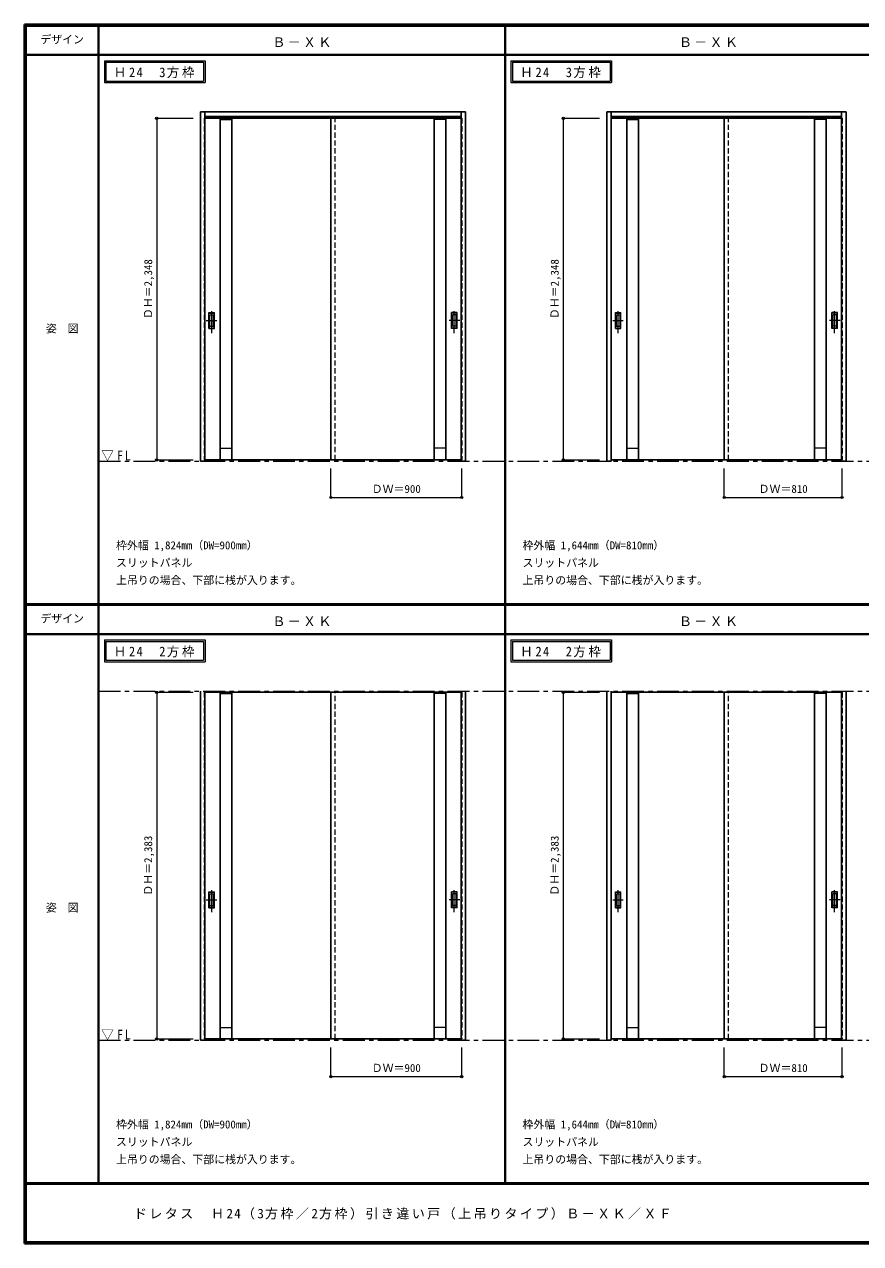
# Model space of a CAD drawing. Units: millimetres, scale not verified. Extents: x -6000 to 5700, y -4307 to 4260.
# Drawn here: x -6000 to -250, y -4205 to 4175 of the extents above; entities that cross this region are included whole.
import ezdxf
from ezdxf.enums import TextEntityAlignment as Align

# ---------------------------------------------------------------- set-up
doc = ezdxf.new("R2010")
doc.units = ezdxf.units.MM
doc.header["$LTSCALE"] = 30
doc.header["$PDMODE"] = 32
doc.header["$PDSIZE"] = 15
doc.linetypes.add('CHAIN1', pattern=[8, 5, -1, 1, -1])
doc.linetypes.add('DASHED1', pattern=[1.8, 1.2, -0.6])
for name, color, linetype, lineweight in [('0-1_通り芯', 7, 'CHAIN1', 18), ('0-2_扉', 4, 'DASHED1', 9), ('0-3_仕上げ', 7, 'Continuous', 18), ('0-4_枠', 3, 'Continuous', 25), ('0-6_引手', 7, 'Continuous', 18), ('0-A_文字', 7, 'Continuous', 18), ('0-B_寸法', 4, 'Continuous', 9), ('F-1_枠', 6, 'Continuous', 40)]:
    doc.layers.add(name, color=color, linetype=linetype, lineweight=lineweight)
doc.layers.add('F-A_文字', color=7, linetype='Continuous')
doc.styles.add('ＭＳ ゴシック', font='')
doc.styles.get('ＭＳ ゴシック').set_extended_font_data('MS Gothic')

msp = doc.modelspace()

# ---------------------------------------------------------------- linework, layer by layer
at = {"layer": '0-1_通り芯'}
for p, q in [((-5490, 1173), (5690, 1173)), ((-5490, -407.5), (5690, -407.5)), ((-5490, -2807.5), (5690, -2807.5))]:
    msp.add_line(p, q, dxfattribs=at)
at = {"layer": '0-2_扉'}
for p, q in [((-4760, 3529.5), (-4763, 3529.5)), ((-4763, 3529.5), (-4763, 1181.5)), ((-3863, 1181.5), (-3863, 3529.5)), ((-2996, 3529.5), (-2993, 3529.5)), ((-2993, 3529.5), (-2993, 1181.5)), ((-1965, 3529.5), (-1968, 3529.5)), ((-1158, 1181.5), (-1158, 3529.5)), ((-381, 3529.5), (-378, 3529.5)), ((-4763, 1181.5), (-4760, 1181.5)), ((-2993, 1181.5), (-2996, 1181.5)), ((-4760, -415.5), (-4763, -415.5)), ((-4763, -415.5), (-4763, -2798.5)), ((-3863, -2798.5), (-3863, -415.5)), ((-2996, -415.5), (-2993, -415.5)), ((-2993, -415.5), (-2993, -2798.5)), ((-1965, -415.5), (-1968, -415.5)), ((-1968, -415.5), (-1968, -2798.5)), ((-1158, -2798.5), (-1158, -415.5)), ((-381, -415.5), (-378, -415.5)), ((-378, -415.5), (-378, -2798.5)), ((-4763, -2798.5), (-4760, -2798.5)), ((-2993, -2798.5), (-2996, -2798.5)), ((-1968, -2798.5), (-1965, -2798.5)), ((-378, -2798.5), (-381, -2798.5))]:
    msp.add_line(p, q, dxfattribs=at)
at = {"layer": '0-2_扉', "color": 3, "linetype": 'Continuous', "lineweight": 25}
for p, q in [((-2996, 3529.5), (-4760, 3529.5)), ((-3893, 1181.5), (-3893, 3529.5)), ((-381, 3529.5), (-1965, 3529.5)), ((-1188, 1181.5), (-1188, 3529.5)), ((-4760, 1181.5), (-2996, 1181.5)), ((-1965, 1181.5), (-381, 1181.5)), ((-2996, -415.5), (-4760, -415.5)), ((-3893, -2798.5), (-3893, -415.5)), ((-381, -415.5), (-1965, -415.5)), ((-1188, -2798.5), (-1188, -415.5)), ((-4760, -2798.5), (-2996, -2798.5)), ((-1965, -2798.5), (-381, -2798.5))]:
    msp.add_line(p, q, dxfattribs=at)
at = {"layer": '0-2_扉'}
for points in [[(-1968, 3529.5), (-1968, 1181.5), (-1965, 1181.5)], [(-378, 3529.5), (-378, 1181.5), (-381, 1181.5)]]:
    msp.add_lwpolyline(points, dxfattribs=at)
at = {"layer": '0-3_仕上げ', "color": 3, "lineweight": 25}
for p, q in [((-4653, 1181.5), (-4653, 3529.5)), ((-4573, 1181.5), (-4573, 3529.5)), ((-3183, 1181.5), (-3183, 3529.5)), ((-3103, 1181.5), (-3103, 3529.5)), ((-1858, 1181.5), (-1858, 3529.5)), ((-1778, 1181.5), (-1778, 3529.5)), ((-568, 1181.5), (-568, 3529.5)), ((-488, 1181.5), (-488, 3529.5)), ((-4653, -2798.5), (-4653, -415.5)), ((-4573, -2798.5), (-4573, -415.5)), ((-3183, -2798.5), (-3183, -415.5)), ((-3103, -2798.5), (-3103, -415.5)), ((-1858, -2798.5), (-1858, -415.5)), ((-1778, -2798.5), (-1778, -415.5)), ((-568, -2798.5), (-568, -415.5)), ((-488, -2798.5), (-488, -415.5))]:
    msp.add_line(p, q, dxfattribs=at)
at = {"layer": '0-3_仕上げ'}
for p, q in [((-4653, 3521.5), (-4573, 3521.5)), ((-3103, 3521.5), (-3183, 3521.5)), ((-1858, 3521.5), (-1778, 3521.5)), ((-488, 3521.5), (-568, 3521.5)), ((-4653, 1261.5), (-4573, 1261.5)), ((-3103, 1261.5), (-3183, 1261.5)), ((-1858, 1261.5), (-1778, 1261.5)), ((-488, 1261.5), (-568, 1261.5)), ((-4653, -423.5), (-4573, -423.5)), ((-3103, -423.5), (-3183, -423.5)), ((-1858, -423.5), (-1778, -423.5)), ((-488, -423.5), (-568, -423.5)), ((-4653, -2718.5), (-4573, -2718.5)), ((-3103, -2718.5), (-3183, -2718.5)), ((-1858, -2718.5), (-1778, -2718.5)), ((-488, -2718.5), (-568, -2718.5))]:
    msp.add_line(p, q, dxfattribs=at)
at = {"layer": '0-4_枠'}
for p, q in [((-4790, 3573), (-2966, 3573)), ((-4790, 1173), (-4790, 3573)), ((-4760, 1173), (-4760, 3573)), ((-4760, 3543), (-2996, 3543)), ((-2996, 1182.04), (-2996, 3573)), ((-2966, 1173), (-2966, 3573)), ((-1995, 3573), (-351, 3573)), ((-1995, 1173), (-1995, 3573)), ((-1965, 1173), (-1965, 3573)), ((-1965, 3543), (-381, 3543)), ((-381, 1182.04), (-381, 3573)), ((-351, 1173), (-351, 3573)), ((-2996, 1181.7), (-2996, 1182.04)), ((-381, 1181.7), (-381, 1182.04)), ((-4760, 1173), (-4790, 1173)), ((-1965, 1173), (-1995, 1173)), ((-4790, -2807.5), (-4790, -407.5)), ((-4760, -2807.5), (-4760, -407.5)), ((-2996, -2797.96), (-2996, -407.5)), ((-2966, -2807.5), (-2966, -407.5)), ((-1995, -2807.5), (-1995, -407.5)), ((-1965, -2807.5), (-1965, -407.5)), ((-381, -2797.96), (-381, -407.5)), ((-351, -2807.5), (-351, -407.5)), ((-4760, -2807.5), (-4790, -2807.5)), ((-2996, -2798.3), (-2996, -2797.96)), ((-1965, -2807.5), (-1995, -2807.5)), ((-381, -2798.3), (-381, -2797.96))]:
    msp.add_line(p, q, dxfattribs=at)
for points in [[(-2966, 1173), (-2996, 1173), (-2996, 1181.7)], [(-351, 1173), (-381, 1173), (-381, 1181.7)], [(-2966, -2807.5), (-2996, -2807.5), (-2996, -2798.3)], [(-351, -2807.5), (-381, -2807.5), (-381, -2798.3)]]:
    msp.add_lwpolyline(points, dxfattribs=at)
at = {"layer": '0-6_引手'}
for p, q in [((-4731, 2194), (-4693, 2194)), ((-4731, 2084), (-4731, 2194)), ((-4693, 2084), (-4693, 2194)), ((-3025, 2194), (-3063, 2194)), ((-3063, 2084), (-3063, 2194)), ((-3025, 2084), (-3025, 2194)), ((-1936, 2194), (-1898, 2194)), ((-1936, 2084), (-1936, 2194)), ((-1898, 2084), (-1898, 2194)), ((-410, 2194), (-448, 2194)), ((-448, 2084), (-448, 2194)), ((-410, 2084), (-410, 2194)), ((-4724.5, 2178), (-4699.5, 2178)), ((-4724.5, 2100), (-4724.5, 2178)), ((-4724.5, 2100), (-4699.5, 2100)), ((-4699.5, 2100), (-4699.5, 2178)), ((-3031.5, 2178), (-3056.5, 2178)), ((-3056.5, 2100), (-3056.5, 2178)), ((-3031.5, 2100), (-3056.5, 2100)), ((-3031.5, 2100), (-3031.5, 2178)), ((-1929.5, 2178), (-1904.5, 2178)), ((-1929.5, 2100), (-1929.5, 2178)), ((-1929.5, 2100), (-1904.5, 2100)), ((-1904.5, 2100), (-1904.5, 2178)), ((-416.5, 2178), (-441.5, 2178)), ((-441.5, 2100), (-441.5, 2178)), ((-416.5, 2100), (-441.5, 2100)), ((-416.5, 2100), (-416.5, 2178)), ((-4731, 2084), (-4693, 2084)), ((-3025, 2084), (-3063, 2084)), ((-1936, 2084), (-1898, 2084)), ((-410, 2084), (-448, 2084)), ((-4731, -1786), (-4693, -1786)), ((-4731, -1896), (-4731, -1786)), ((-4724.5, -1802), (-4699.5, -1802)), ((-4724.5, -1880), (-4724.5, -1802)), ((-4699.5, -1880), (-4699.5, -1802)), ((-4693, -1896), (-4693, -1786)), ((-3025, -1786), (-3063, -1786)), ((-3063, -1896), (-3063, -1786)), ((-3031.5, -1802), (-3056.5, -1802)), ((-3056.5, -1880), (-3056.5, -1802)), ((-3031.5, -1880), (-3031.5, -1802)), ((-3025, -1896), (-3025, -1786)), ((-1936, -1786), (-1898, -1786)), ((-1936, -1896), (-1936, -1786)), ((-1929.5, -1802), (-1904.5, -1802)), ((-1929.5, -1880), (-1929.5, -1802)), ((-1904.5, -1880), (-1904.5, -1802)), ((-1898, -1896), (-1898, -1786)), ((-410, -1786), (-448, -1786)), ((-448, -1896), (-448, -1786)), ((-416.5, -1802), (-441.5, -1802)), ((-441.5, -1880), (-441.5, -1802)), ((-416.5, -1880), (-416.5, -1802)), ((-410, -1896), (-410, -1786)), ((-4731, -1896), (-4693, -1896)), ((-4724.5, -1880), (-4699.5, -1880)), ((-3025, -1896), (-3063, -1896)), ((-3031.5, -1880), (-3056.5, -1880)), ((-1936, -1896), (-1898, -1896)), ((-1929.5, -1880), (-1904.5, -1880)), ((-410, -1896), (-448, -1896)), ((-416.5, -1880), (-441.5, -1880))]:
    msp.add_line(p, q, dxfattribs=at)
at = {"layer": '0-6_引手', "linetype": 'CHAIN1'}
for p, q in [((-4712, 2053.77), (-4712, 2224.62)), ((-3044, 2053.77), (-3044, 2224.62)), ((-1917, 2053.77), (-1917, 2224.62)), ((-429, 2053.77), (-429, 2224.62)), ((-4750.07, 2139), (-4677.56, 2139)), ((-3005.93, 2139), (-3078.44, 2139)), ((-1955.07, 2139), (-1882.56, 2139)), ((-390.93, 2139), (-463.44, 2139)), ((-4712, -1926.23), (-4712, -1755.38)), ((-3044, -1926.23), (-3044, -1755.38)), ((-1917, -1926.23), (-1917, -1755.38)), ((-429, -1926.23), (-429, -1755.38)), ((-4750.07, -1841), (-4677.56, -1841)), ((-3005.93, -1841), (-3078.44, -1841)), ((-1955.07, -1841), (-1882.56, -1841)), ((-390.93, -1841), (-463.44, -1841))]:
    msp.add_line(p, q, dxfattribs=at)
at = {"layer": '0-6_引手', "linetype": 'DASHED1'}
for p, q in [((-4696, 2088), (-4696, 2190)), ((-3060, 2088), (-3060, 2190)), ((-1901, 2088), (-1901, 2190)), ((-445, 2088), (-445, 2190)), ((-4728, 2088), (-4696, 2088)), ((-3028, 2088), (-3060, 2088)), ((-1933, 2088), (-1901, 2088)), ((-413, 2088), (-445, 2088)), ((-4696, -1892), (-4696, -1790)), ((-3060, -1892), (-3060, -1790)), ((-1901, -1892), (-1901, -1790)), ((-445, -1892), (-445, -1790)), ((-4728, -1892), (-4696, -1892)), ((-3028, -1892), (-3060, -1892)), ((-1933, -1892), (-1901, -1892)), ((-413, -1892), (-445, -1892))]:
    msp.add_line(p, q, dxfattribs=at)
for points in [[(-4728, 2088), (-4728, 2190), (-4696, 2190)], [(-3028, 2088), (-3028, 2190), (-3060, 2190)], [(-1933, 2088), (-1933, 2190), (-1901, 2190)], [(-413, 2088), (-413, 2190), (-445, 2190)], [(-4728, -1892), (-4728, -1790), (-4696, -1790)], [(-3028, -1892), (-3028, -1790), (-3060, -1790)], [(-1933, -1892), (-1933, -1790), (-1901, -1790)], [(-413, -1892), (-413, -1790), (-445, -1790)]]:
    msp.add_lwpolyline(points, dxfattribs=at)
at = {"layer": '0-A_文字'}
for p, q in [((-5450, 3925), (-5450, 3775)), ((-5440, 3915), (-5440, 3785)), ((-5440, 3915), (-4767.38, 3915)), ((-4767.38, 3915), (-4767.38, 3785)), ((-2655, 3925), (-2655, 3775)), ((-2645, 3915), (-2645, 3785)), ((-2645, 3915), (-1972.38, 3915)), ((-1972.38, 3915), (-1972.38, 3785)), ((-5450, 3775), (-4757.38, 3775)), ((-5440, 3785), (-4767.38, 3785)), ((-2655, 3775), (-1962.38, 3775)), ((-2645, 3785), (-1972.38, 3785)), ((-5450, -55.5), (-5450, -205.5)), ((-5440, -65.5), (-5440, -195.5)), ((-5440, -65.5), (-4767.38, -65.5)), ((-4767.38, -65.5), (-4767.38, -195.5)), ((-2655, -55.5), (-2655, -205.5)), ((-2645, -65.5), (-2645, -195.5)), ((-2645, -65.5), (-1972.38, -65.5)), ((-1972.38, -65.5), (-1972.38, -195.5)), ((-5450, -205.5), (-4757.38, -205.5)), ((-5440, -195.5), (-4767.38, -195.5)), ((-2655, -205.5), (-1962.38, -205.5)), ((-2645, -195.5), (-1972.38, -195.5))]:
    msp.add_line(p, q, dxfattribs=at)
for points in [[(-5450, 3925), (-4757.38, 3925), (-4757.38, 3775)], [(-2655, 3925), (-1962.38, 3925), (-1962.38, 3775)], [(-5450, -55.5), (-4757.38, -55.5), (-4757.38, -205.5)], [(-2655, -55.5), (-1962.38, -55.5), (-1962.38, -205.5)]]:
    msp.add_lwpolyline(points, dxfattribs=at)
at = {"layer": '0-B_寸法'}
for p, q in [((-5090, 3529.5), (-4840, 3529.5)), ((-5090, 3529.5), (-5090, 1181.5)), ((-2295, 3529.5), (-2295, 1181.5)), ((-2295, 3529.5), (-2045, 3529.5)), ((-5090, 1181.5), (-4840, 1181.5)), ((-2295, 1181.5), (-2045, 1181.5)), ((-3893, 923), (-3893, 1123)), ((-2993, 923), (-2993, 1123)), ((-1188, 923), (-1188, 1123)), ((-378, 923), (-378, 1123)), ((-3893, 923), (-2993, 923)), ((-1188, 923), (-378, 923)), ((-5090, -415.5), (-4840, -415.5)), ((-5090, -415.5), (-5090, -2798.5)), ((-2295, -415.5), (-2045, -415.5)), ((-2295, -415.5), (-2295, -2798.5)), ((-5090, -2798.5), (-4840, -2798.5)), ((-2295, -2798.5), (-2045, -2798.5)), ((-3893, -3057), (-3893, -2857)), ((-2993, -3057), (-2993, -2857)), ((-1188, -3057), (-1188, -2857)), ((-378, -3057), (-378, -2857)), ((-3893, -3057), (-2993, -3057)), ((-1188, -3057), (-378, -3057))]:
    msp.add_line(p, q, dxfattribs=at)
at = {"layer": '0-B_寸法', "color": 7}
for p in [(-5090, 3529.5), (-2295, 3529.5), (-5090, 1181.5), (-2295, 1181.5), (-3893, 923), (-2993, 923), (-1188, 923), (-378, 923), (-5090, -415.5), (-2295, -415.5), (-5090, -2798.5), (-2295, -2798.5), (-3893, -3057), (-2993, -3057), (-1188, -3057), (-378, -3057)]:
    msp.add_point(p, dxfattribs=at)
at = {"layer": 'F-1_枠'}
for p, q in [((-6000, 4175), (5700, 4175)), ((-6000, 4175), (-6000, -4205)), ((-6000, 4170), (5700, 4170)), ((-6000, 4165), (5700, 4165)), ((-5995, 4175), (-5995, -4205)), ((-5990, 4175), (-5990, -4205)), ((-5490, 4175), (-5490, -3790)), ((-2695, -3790), (-2695, 4175)), ((-6000, 3965), (5700, 3965)), ((-6000, 190.5), (5700, 190.5)), ((-6000, 187.5), (5700, 187.5)), ((-6000, 184.5), (5700, 184.5)), ((-6000, -15.5), (5700, -15.5)), ((5700, -3790), (-6000, -3790)), ((5700, -3795), (-6000, -3795)), ((5700, -4195), (-6000, -4195)), ((5700, -4200), (-6000, -4200)), ((5700, -4205), (-6000, -4205))]:
    msp.add_line(p, q, dxfattribs=at)

# ---------------------------------------------------------------- texts
at = {"layer": '0-A_文字', "style": 'ＭＳ ゴシック'}
for s, p in [('枠外幅 1,824mm（DW=900mm）', (-5370, 550.5)), ('枠外幅 1,644mm（DW=810mm）', (-2575, 550.5)), ('スリットパネル', (-5370, 430.5)), ('スリットパネル', (-2575, 430.5)), ('上吊りの場合、下部に桟が入ります。', (-5370, 310.5)), ('上吊りの場合、下部に桟が入ります。', (-2575, 310.5)), ('枠外幅 1,824mm（DW=900mm）', (-5370, -3430)), ('枠外幅 1,644mm（DW=810mm）', (-2575, -3430)), ('スリットパネル', (-5370, -3550)), ('スリットパネル', (-2575, -3550)), ('上吊りの場合、下部に桟が入ります。', (-5370, -3670)), ('上吊りの場合、下部に桟が入ります。', (-2575, -3670))]:
    msp.add_text(s, height=54.99, dxfattribs=at).set_placement(p, align=Align.BOTTOM_LEFT)
at = {"layer": '0-A_文字', "char_height": 65.98, "attachment_point": 7, "style": 'ＭＳ ゴシック'}
for s, insert in [('\\T1.17;Ｂ－ＸＫ', (-4295, 4020)), ('\\T1.17;Ｂ－ＸＫ', (-1500, 4020)), ('\\T1.22;\\W0.95;Ｈ24\u30003方枠', (-5385.34, 3805)), ('\\T1.22;\\W0.95;Ｈ24\u30003方枠', (-2590.34, 3805)), ('\\T1.26;\\W0.95;▽FL', (-5471.25, 1173)), ('\\T1.17;Ｂ－ＸＫ', (-4295, 39.5)), ('\\T1.17;Ｂ－ＸＫ', (-1500, 39.5)), ('\\T1.22;\\W0.95;Ｈ24\u30002方枠', (-5385.34, -175.5)), ('\\T1.22;\\W0.95;Ｈ24\u30002方枠', (-2590.34, -175.5)), ('\\T1.26;\\W0.95;▽FL', (-5471.25, -2807.5))]:
    msp.add_mtext(s, dxfattribs=dict(at, insert=insert))
at = {"layer": '0-B_寸法', "color": 7, "style": 'ＭＳ ゴシック'}
for s, p in [('ＤＨ＝2,348', (-5105, 2149.25)), ('ＤＨ＝2,348', (-2310, 2149.25)), ('ＤＨ＝2,383', (-5105, -1813.25)), ('ＤＨ＝2,383', (-2310, -1813.25))]:
    msp.add_text(s, height=54.99, rotation=90, dxfattribs=at).set_placement(p, align=Align.BOTTOM_LEFT)
for s, p in [('ＤＷ＝900', (-3611.75, 938)), ('ＤＷ＝810', (-951.75, 938)), ('ＤＷ＝900', (-3611.75, -3042)), ('ＤＷ＝810', (-951.75, -3042))]:
    msp.add_text(s, height=54.99, dxfattribs=at).set_placement(p, align=Align.BOTTOM_LEFT)
at = {"layer": 'F-A_文字', "style": 'ＭＳ ゴシック'}
for s, p in [('デザイン', (-5890, 4027.5)), ('姿\u3000図', (-5852.5, 2040.25)), ('デザイン', (-5890, 47)), ('姿\u3000図', (-5852.5, -1940.25))]:
    msp.add_text(s, height=54.99, dxfattribs=at).set_placement(p, align=Align.BOTTOM_LEFT)
at = {"layer": 'F-A_文字', "insert": (-5247.55, -4040), "char_height": 65.98, "attachment_point": 7, "style": 'ＭＳ ゴシック'}
msp.add_mtext('\\T1.18;ドレタス\u3000Ｈ24（3方枠／2方枠）引き違い戸（上吊りタイプ）Ｂ－ＸＫ／ＸＦ', dxfattribs=at)

doc.saveas('drawing.dxf')
